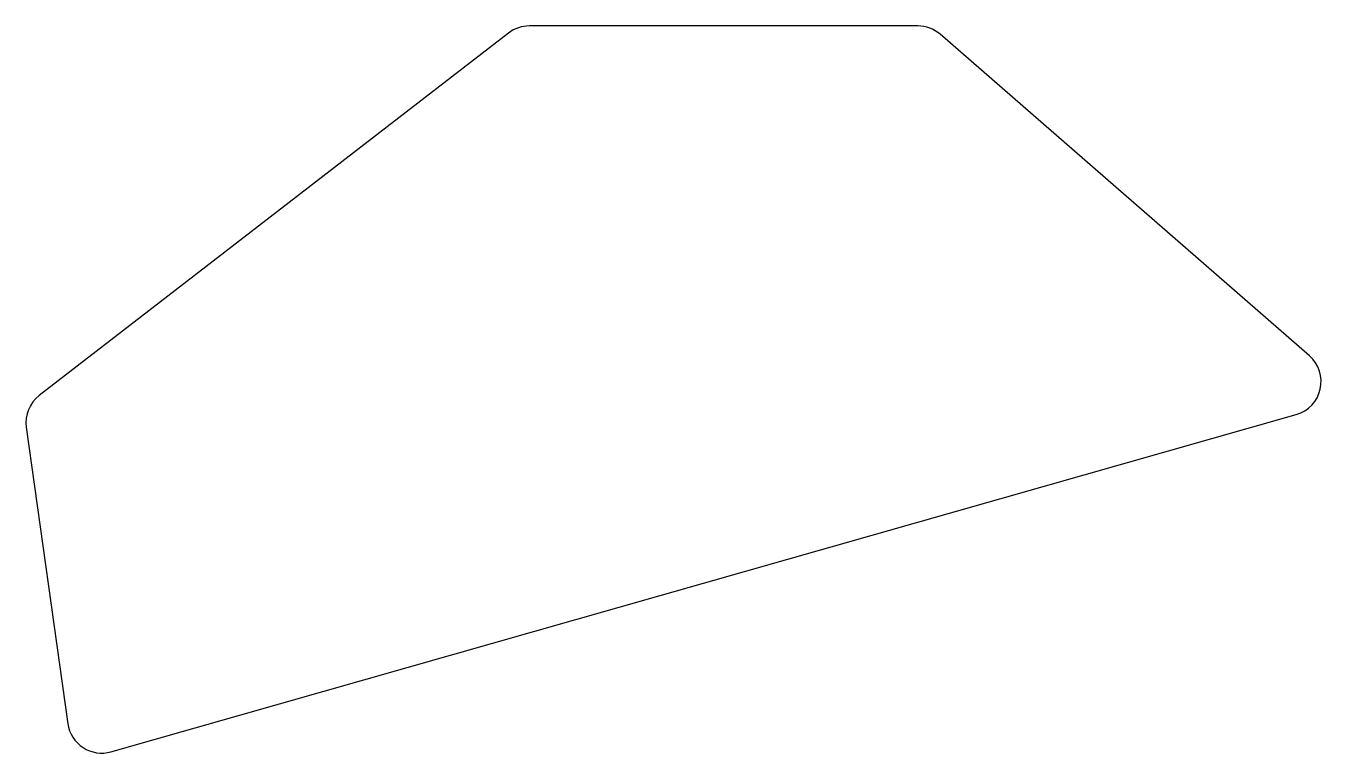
# Model space of a CAD drawing. Header units: millimetres. Extents: x 132.1 to 208, y -127.8 to -85.2.
import ezdxf

# ---------------------------------------------------------------- set-up
doc = ezdxf.new("R2010")
doc.units = ezdxf.units.MM

msp = doc.modelspace()

# ---------------------------------------------------------------- linework, layer by layer
for p, q in [((160.365, -85.648), (132.844, -106.893)), ((184.357, -85.232), (161.587, -85.232)), ((207.322, -104.572), (185.67, -85.723)), ((137.054, -127.771), (206.556, -108.004)), ((132.085, -108.754), (134.527, -126.125))]:
    msp.add_line(p, q)
for centre, start, end in [((161.587, -87.232), 90, 127.66517), ((184.357, -87.232), 48.95978, 90), ((206.009, -106.08), 285.87608, 48.95978), ((134.066, -108.476), 127.66517, 188), ((136.507, -125.847), 188, 285.87608)]:
    msp.add_arc(centre, 2, start, end)

doc.saveas('drawing.dxf')
